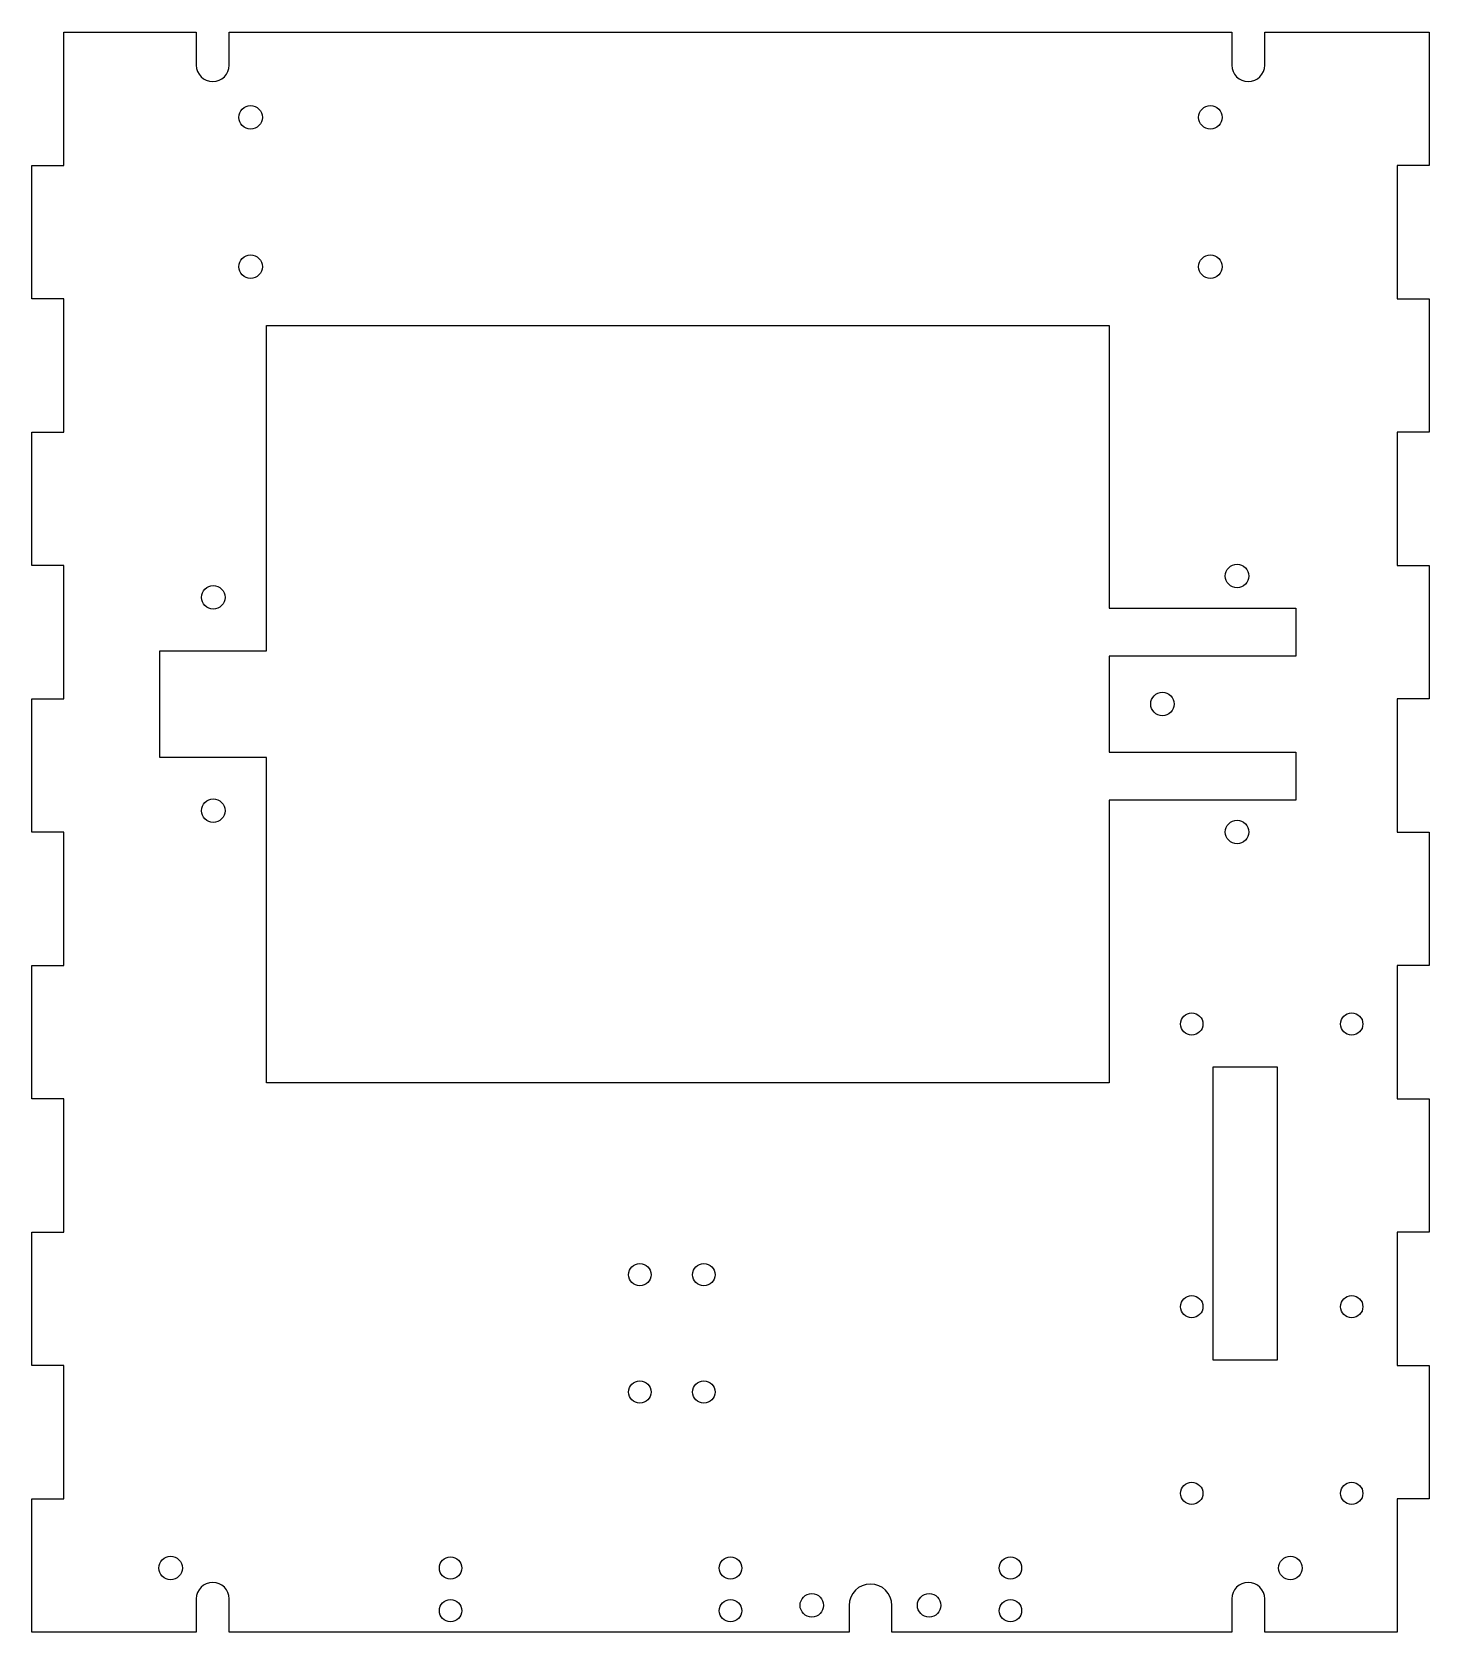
# Model space of a CAD drawing. Extents: x 794 to 1056, y -150 to 150.
import ezdxf

# ---------------------------------------------------------------- set-up
doc = ezdxf.new("R2010")
doc.units = 0

msp = doc.modelspace()

# ---------------------------------------------------------------- linework, layer by layer
at = {"layer": 'CorteLaser', "color": 0}
msp.add_lwpolyline([(800, 150), (824.8, 150), (824.8, 143.8, 1), (831, 143.8), (831, 150), (1019, 150), (1019, 143.8, 1), (1025.2, 143.8), (1025.2, 150), (1056, 150), (1056, 125), (1050, 125), (1050, 100), (1056, 100), (1056, 75), (1050, 75), (1050, 50), (1056, 50), (1056, 25), (1050, 25), (1050, 0), (1056, 0), (1056, -25), (1050, -25), (1050, -50), (1056, -50), (1056, -75), (1050, -75), (1050, -100), (1056, -100), (1056, -125), (1050, -125), (1050, -150), (1025.2, -150), (1025.2, -143.8, 1), (1019, -143.8), (1019, -150), (955.25, -150), (955.25, -145, 1), (947.25, -145), (947.25, -150), (831, -150), (831, -143.8, 1), (824.8, -143.8), (824.8, -150), (794, -150), (794, -125), (800, -125), (800, -100), (794, -100), (794, -75), (800, -75), (800, -50), (794, -50), (794, -25), (800, -25), (800, 0), (794, 0), (794, 25), (800, 25), (800, 50), (794, 50), (794, 75), (800, 75), (800, 100), (794, 100), (794, 125), (800, 125)], format="xyb", close=True, dxfattribs=at)
for points in [[(996, 15), (1031, 15), (1031, 6), (996, 6), (996, -47), (838, -47), (838, 14), (818, 14), (818, 34), (838, 34), (838, 95), (996, 95), (996, 42), (1031, 42), (1031, 33), (996, 33)], [(1027.5, -99), (1015.5, -99), (1015.5, -44), (1027.5, -44)]]:
    msp.add_lwpolyline(points, close=True, dxfattribs=at)
for centre, radius in [((835, 134, -44), 2.2), ((1015, 134, -44), 2.2), ((835, 106, -44), 2.2), ((1015, 106, -44), 2.2), ((1020, 48, -44), 2.2), ((828, 44, -44), 2.2), ((1006, 24, -44), 2.2), ((828, 4, -44), 2.2), ((1020, 0, -44), 2.2), ((1011.5, -36, -44), 2.1), ((1041.5, -36, -44), 2.1), ((908, -83, -44), 2.1), ((920, -83, -44), 2.1), ((1011.5, -89, -44), 2.1), ((1041.5, -89, -44), 2.1), ((908, -105, -44), 2.1), ((920, -105, -44), 2.1), ((1011.5, -124, -44), 2.1), ((1041.5, -124, -44), 2.1), ((820, -138, -44), 2.2), ((872.5, -138, -44), 2.1), ((925, -138, -44), 2.1), ((977.5, -138, -44), 2.1), ((1030, -138, -44), 2.2), ((872.5, -146, -44), 2.1), ((925, -146, -44), 2.1), ((940.25, -145, -44), 2.2), ((962.25, -145, -44), 2.2), ((977.5, -146, -44), 2.1)]:
    msp.add_circle(centre, radius, dxfattribs=at)

doc.saveas('drawing.dxf')
